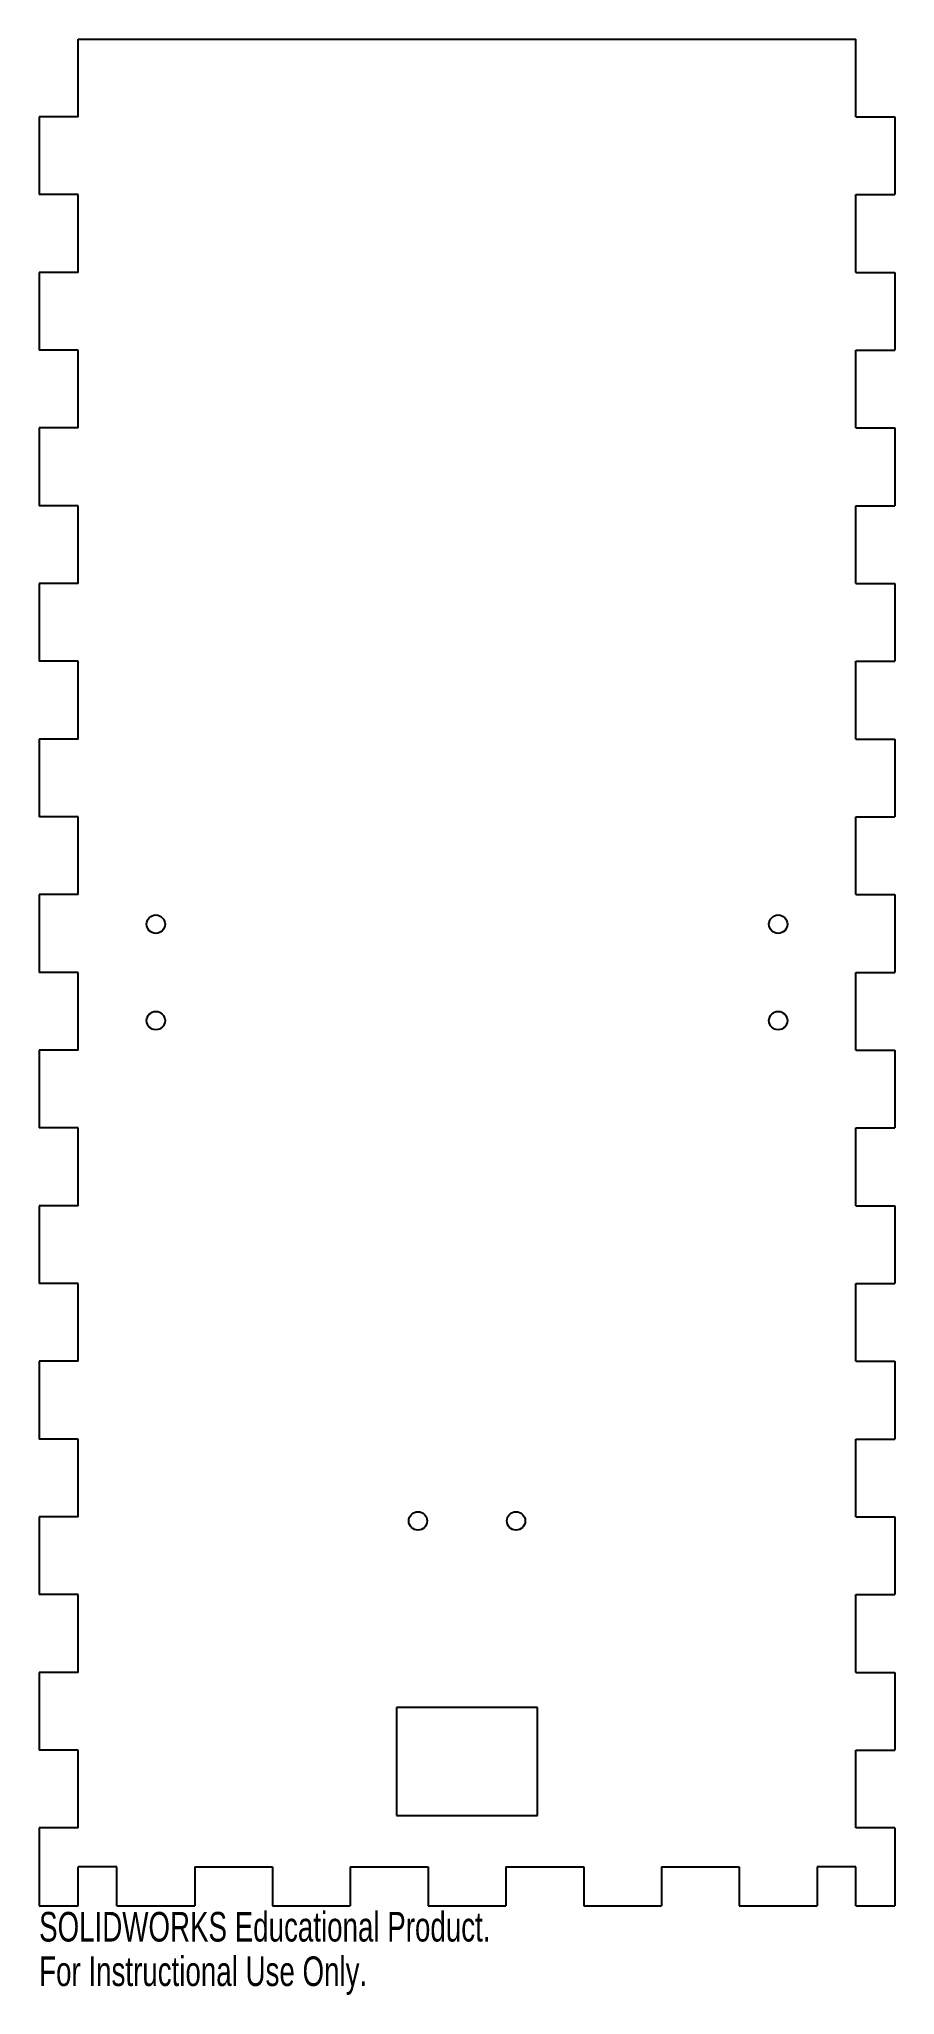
# Model space of a CAD drawing. Header units: inches. Extents: x -2.8 to 2.8, y -0.6 to 12.
import ezdxf

# ---------------------------------------------------------------- set-up
doc = ezdxf.new("R2010")
doc.units = ezdxf.units.IN
doc.header["$MEASUREMENT"] = 0
doc.styles.add('SLDTEXTSTYLE0', font='TXT', dxfattribs={"width": 0.7})

msp = doc.modelspace()

# ---------------------------------------------------------------- linework, layer by layer
at = {"color": 7, "linetype": 'Continuous', "lineweight": 25}
for p, q in [((-2.5, 11.5), (-2.5, 12)), ((-2.5, 12), (2.5, 12)), ((2.5, 11.5), (2.5, 12)), ((-2.5, 11.5), (-2.75, 11.5)), ((-2.75, 11.5), (-2.75, 11)), ((2.5, 11.5), (2.75, 11.5)), ((2.75, 11.5), (2.75, 11)), ((-2.5, 11), (-2.75, 11)), ((-2.5, 10.5), (-2.5, 11)), ((2.5, 11), (2.75, 11)), ((2.5, 10.5), (2.5, 11)), ((-2.5, 10.5), (-2.75, 10.5)), ((-2.75, 10.5), (-2.75, 10)), ((2.5, 10.5), (2.75, 10.5)), ((2.75, 10.5), (2.75, 10)), ((-2.5, 10), (-2.75, 10)), ((-2.5, 9.5), (-2.5, 10)), ((2.5, 10), (2.75, 10)), ((2.5, 9.5), (2.5, 10)), ((-2.5, 9.5), (-2.75, 9.5)), ((-2.75, 9.5), (-2.75, 9)), ((2.5, 9.5), (2.75, 9.5)), ((2.75, 9.5), (2.75, 9)), ((-2.5, 9), (-2.75, 9)), ((-2.5, 8.5), (-2.5, 9)), ((2.5, 9), (2.75, 9)), ((2.5, 8.5), (2.5, 9)), ((-2.5, 8.5), (-2.75, 8.5)), ((-2.75, 8.5), (-2.75, 8)), ((2.5, 8.5), (2.75, 8.5)), ((2.75, 8.5), (2.75, 8)), ((-2.5, 8), (-2.75, 8)), ((-2.5, 7.5), (-2.5, 8)), ((2.5, 8), (2.75, 8)), ((2.5, 7.5), (2.5, 8)), ((-2.5, 7.5), (-2.75, 7.5)), ((-2.75, 7.5), (-2.75, 7)), ((2.5, 7.5), (2.75, 7.5)), ((2.75, 7.5), (2.75, 7)), ((-2.5, 7), (-2.75, 7)), ((-2.5, 6.5), (-2.5, 7)), ((2.5, 7), (2.75, 7)), ((2.5, 6.5), (2.5, 7)), ((-2.5, 6.5), (-2.75, 6.5)), ((-2.75, 6.5), (-2.75, 6)), ((2.5, 6.5), (2.75, 6.5)), ((2.75, 6.5), (2.75, 6)), ((-2.5, 6), (-2.75, 6)), ((-2.5, 5.5), (-2.5, 6)), ((2.5, 6), (2.75, 6)), ((2.5, 5.5), (2.5, 6)), ((-2.5, 5.5), (-2.75, 5.5)), ((-2.75, 5.5), (-2.75, 5)), ((2.5, 5.5), (2.75, 5.5)), ((2.75, 5.5), (2.75, 5)), ((-2.5, 5), (-2.75, 5)), ((-2.5, 4.5), (-2.5, 5)), ((2.5, 5), (2.75, 5)), ((2.5, 4.5), (2.5, 5)), ((-2.5, 4.5), (-2.75, 4.5)), ((-2.75, 4.5), (-2.75, 4)), ((2.5, 4.5), (2.75, 4.5)), ((2.75, 4.5), (2.75, 4)), ((-2.5, 4), (-2.75, 4)), ((-2.5, 3.5), (-2.5, 4)), ((2.5, 4), (2.75, 4)), ((2.5, 3.5), (2.5, 4)), ((-2.5, 3.5), (-2.75, 3.5)), ((-2.75, 3.5), (-2.75, 3)), ((2.5, 3.5), (2.75, 3.5)), ((2.75, 3.5), (2.75, 3)), ((-2.5, 3), (-2.75, 3)), ((-2.5, 2.5), (-2.5, 3)), ((2.5, 3), (2.75, 3)), ((2.5, 2.5), (2.5, 3)), ((-2.5, 2.5), (-2.75, 2.5)), ((-2.75, 2.5), (-2.75, 2)), ((2.5, 2.5), (2.75, 2.5)), ((2.75, 2.5), (2.75, 2)), ((-2.5, 2), (-2.75, 2)), ((-2.5, 1.5), (-2.5, 2)), ((2.5, 2), (2.75, 2)), ((2.5, 1.5), (2.5, 2)), ((-2.5, 1.5), (-2.75, 1.5)), ((-2.75, 1.5), (-2.75, 1)), ((2.5, 1.5), (2.75, 1.5)), ((2.75, 1.5), (2.75, 1)), ((0.453, 1.274), (-0.453, 1.274)), ((-0.453, 1.274), (-0.453, 0.58)), ((0.453, 0.58), (0.453, 1.274)), ((-2.5, 1), (-2.75, 1)), ((-2.5, 0.5), (-2.5, 1)), ((2.5, 1), (2.75, 1)), ((2.5, 0.5), (2.5, 1)), ((-0.453, 0.58), (0.453, 0.58)), ((-2.75, 0.5), (-2.75, 0)), ((-2.5, 0.5), (-2.75, 0.5)), ((2.75, 0.5), (2.5, 0.5)), ((2.75, 0.5), (2.75, 0)), ((-2.25, 0.25), (-2.5, 0.25)), ((-2.5, 0), (-2.5, 0.25)), ((-2.25, 0), (-2.25, 0.25)), ((-1.75, 0.25), (-1.25, 0.25)), ((-1.75, 0.25), (-1.75, 0)), ((-1.25, 0.25), (-1.25, 0)), ((-0.75, 0.25), (-0.25, 0.25)), ((-0.75, 0.25), (-0.75, 0)), ((-0.25, 0.25), (-0.25, 0)), ((0.25, 0.25), (0.75, 0.25)), ((0.25, 0.25), (0.25, 0)), ((0.75, 0.25), (0.75, 0)), ((1.25, 0.25), (1.75, 0.25)), ((1.25, 0.25), (1.25, 0)), ((1.75, 0.25), (1.75, 0)), ((2.5, 0.25), (2.25, 0.25)), ((2.25, 0.25), (2.25, 0)), ((2.5, 0), (2.5, 0.25)), ((-2.75, 0), (-2.5, 0)), ((-2.25, 0), (-1.75, 0)), ((-1.25, 0), (-0.75, 0)), ((-0.25, 0), (0.25, 0)), ((0.75, 0), (1.25, 0)), ((1.75, 0), (2.25, 0)), ((2.5, 0), (2.75, 0))]:
    msp.add_line(p, q, dxfattribs=at)
for centre in [(-2, 6.31), (2, 6.31), (-2, 5.69), (2, 5.69), (-0.315, 2.474), (0.315, 2.474)]:
    msp.add_circle(centre, 0.0591, dxfattribs=at)

# ---------------------------------------------------------------- texts
at = {"color": 7, "linetype": 'Continuous', "char_height": 0.1903, "attachment_point": 1, "style": 'SLDTEXTSTYLE0'}
for s, insert in [('SOLIDWORKS Educational Product.', (-2.75, -0.04)), ('For Instructional Use Only.', (-2.75, -0.326))]:
    msp.add_mtext(s, dxfattribs=dict(at, insert=insert))

doc.saveas('drawing.dxf')
